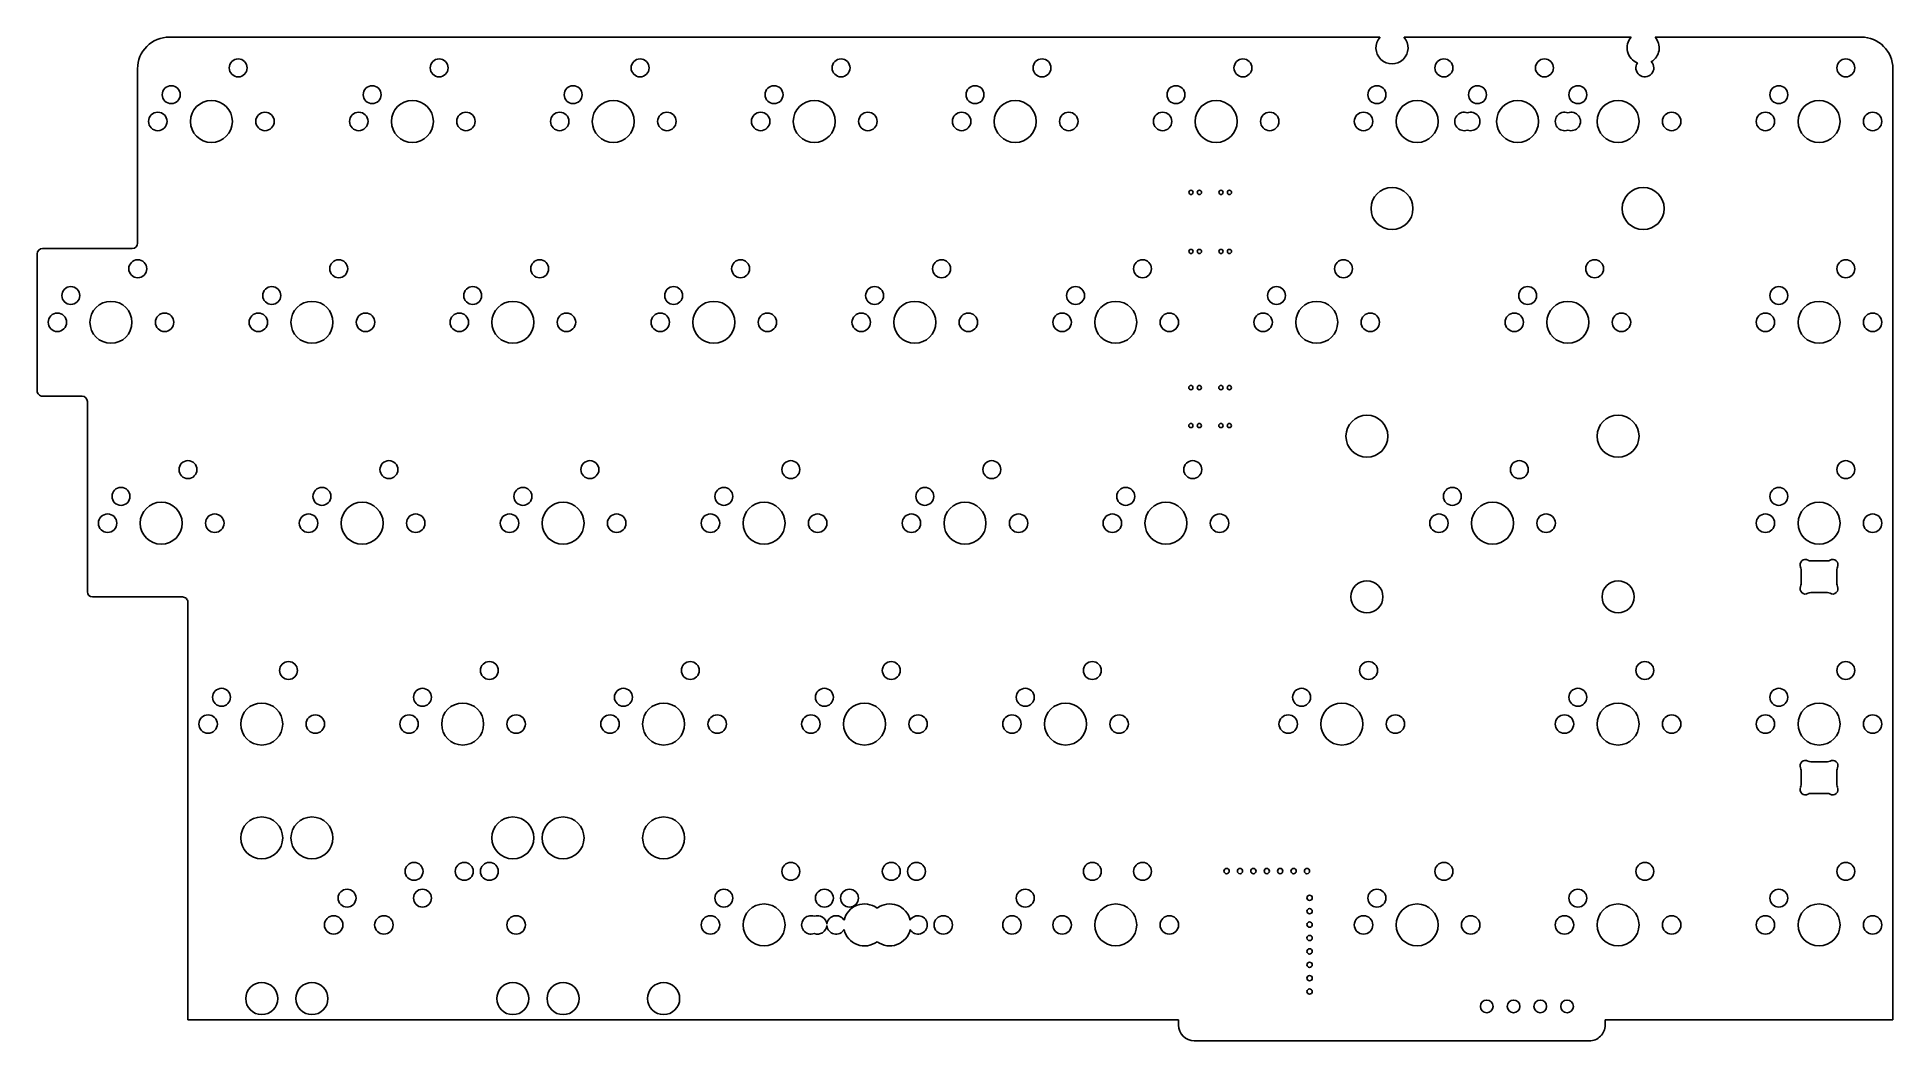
# Model space of a CAD drawing. Extents: x -88 to 88, y -49 to 46.
import ezdxf

# ---------------------------------------------------------------- set-up
doc = ezdxf.new("R2010")
doc.units = 0
doc.header["$MEASUREMENT"] = 0
doc.layers.add('VISIBLE', color=7, linetype='CONTINUOUS')

msp = doc.modelspace()

# ---------------------------------------------------------------- linework, layer by layer
at = {"layer": 'VISIBLE'}
for p, q in [((-75.44, 46.1), (39.34, 46.1)), ((41.62, 46.1), (63.16, 46.1)), ((65.43, 46.1), (84.96, 46.1)), ((-78.44, 26.55), (-78.44, 43.1)), ((87.96, 43.1), (87.96, -47.11)), ((-87.96, 12.55), (-87.96, 25.55)), ((-87.46, 26.05), (-78.94, 26.05)), ((-83.7, 12.05), (-87.46, 12.05)), ((-83.2, -6.5), (-83.2, 11.55)), ((79.26, -5.78), (79.26, -4.38)), ((80.17, -3.58), (81.76, -3.58)), ((82.66, -4.38), (82.66, -5.78)), ((-74.17, -7), (-82.7, -7)), ((81.76, -6.58), (80.17, -6.58)), ((-73.67, -47.11), (-73.67, -7.5)), ((80.17, -22.63), (81.76, -22.63)), ((79.26, -24.83), (79.26, -23.43)), ((82.66, -23.43), (82.66, -24.83)), ((81.76, -25.63), (80.17, -25.63)), ((-73.67, -47.11), (20.24, -47.11)), ((20.24, -47.11), (20.24, -47.6)), ((60.68, -47.11), (60.68, -47.6)), ((60.68, -47.11), (87.96, -47.11)), ((59.18, -49.1), (21.74, -49.1))]:
    msp.add_line(p, q, dxfattribs=at)
for centre, radius in [((-68.9, 43.18), 0.85), ((-49.85, 43.18), 0.85), ((-30.8, 43.18), 0.85), ((-11.75, 43.18), 0.85), ((7.3, 43.18), 0.85), ((26.35, 43.18), 0.85), ((45.4, 43.18), 0.85), ((54.93, 43.18), 0.85), ((83.5, 43.18), 0.85), ((-75.25, 40.64), 0.85), ((-56.2, 40.64), 0.85), ((-37.15, 40.64), 0.85), ((-18.1, 40.64), 0.85), ((0.95, 40.64), 0.85), ((20, 40.64), 0.85), ((39.05, 40.64), 0.85), ((48.58, 40.64), 0.85), ((58.1, 40.64), 0.85), ((77.15, 40.64), 0.85), ((-76.52, 38.1), 0.875), ((-71.44, 38.1), 1.99), ((-66.36, 38.1), 0.875), ((-57.47, 38.1), 0.875), ((-52.39, 38.1), 1.99), ((-47.31, 38.1), 0.875), ((-38.42, 38.1), 0.875), ((-33.34, 38.1), 1.99), ((-28.26, 38.1), 0.875), ((-19.37, 38.1), 0.875), ((-14.29, 38.1), 1.99), ((-9.21, 38.1), 0.875), ((-0.32, 38.1), 0.875), ((4.76, 38.1), 1.99), ((9.84, 38.1), 0.875), ((18.73, 38.1), 0.875), ((23.81, 38.1), 1.99), ((28.89, 38.1), 0.875), ((37.78, 38.1), 0.875), ((42.86, 38.1), 1.99), ((52.39, 38.1), 1.99), ((61.91, 38.1), 1.99), ((66.99, 38.1), 0.875), ((75.88, 38.1), 0.875), ((80.96, 38.1), 1.99), ((86.04, 38.1), 0.875), ((40.48, 29.84), 1.99), ((64.29, 29.84), 1.99), ((21.42, 31.37), 0.2), ((22.22, 31.37), 0.2), ((24.27, 31.37), 0.2), ((25.07, 31.37), 0.2), ((-78.42, 24.13), 0.85), ((-59.37, 24.13), 0.85), ((-40.32, 24.13), 0.85), ((-21.27, 24.13), 0.85), ((-2.22, 24.13), 0.85), ((16.83, 24.13), 0.85), ((21.42, 25.77), 0.2), ((22.22, 25.77), 0.2), ((24.27, 25.77), 0.2), ((25.07, 25.77), 0.2), ((35.88, 24.13), 0.85), ((59.69, 24.13), 0.85), ((83.5, 24.13), 0.85), ((-84.77, 21.59), 0.85), ((-65.72, 21.59), 0.85), ((-46.67, 21.59), 0.85), ((-27.62, 21.59), 0.85), ((-8.57, 21.59), 0.85), ((10.48, 21.59), 0.85), ((29.53, 21.59), 0.85), ((53.34, 21.59), 0.85), ((77.15, 21.59), 0.85), ((-86.04, 19.05), 0.875), ((-80.96, 19.05), 1.99), ((-75.88, 19.05), 0.875), ((-66.99, 19.05), 0.875), ((-61.91, 19.05), 1.99), ((-56.83, 19.05), 0.875), ((-47.94, 19.05), 0.875), ((-42.86, 19.05), 1.99), ((-37.78, 19.05), 0.875), ((-28.89, 19.05), 0.875), ((-23.81, 19.05), 1.99), ((-18.73, 19.05), 0.875), ((-9.84, 19.05), 0.875), ((-4.76, 19.05), 1.99), ((0.32, 19.05), 0.875), ((9.21, 19.05), 0.875), ((14.29, 19.05), 1.99), ((19.37, 19.05), 0.875), ((28.26, 19.05), 0.875), ((33.34, 19.05), 1.99), ((38.42, 19.05), 0.875), ((52.07, 19.05), 0.875), ((57.15, 19.05), 1.99), ((62.23, 19.05), 0.875), ((75.88, 19.05), 0.875), ((80.96, 19.05), 1.99), ((86.04, 19.05), 0.875), ((21.41, 12.86), 0.2), ((22.21, 12.86), 0.2), ((24.26, 12.86), 0.2), ((25.06, 12.86), 0.2), ((21.41, 9.26), 0.2), ((22.21, 9.26), 0.2), ((24.26, 9.26), 0.2), ((25.06, 9.26), 0.2), ((38.1, 8.25), 1.99), ((61.91, 8.25), 1.99), ((-73.66, 5.08), 0.85), ((-54.61, 5.08), 0.85), ((-35.56, 5.08), 0.85), ((-16.51, 5.08), 0.85), ((2.54, 5.08), 0.85), ((21.59, 5.08), 0.85), ((52.55, 5.08), 0.85), ((83.5, 5.08), 0.85), ((-80.01, 2.54), 0.85), ((-76.2, 0), 1.99), ((-60.96, 2.54), 0.85), ((-57.15, 0), 1.99), ((-41.91, 2.54), 0.85), ((-38.1, 0), 1.99), ((-22.86, 2.54), 0.85), ((-19.05, 0), 1.99), ((-3.81, 2.54), 0.85), ((0, 0), 1.99), ((15.24, 2.54), 0.85), ((19.05, 0), 1.99), ((46.2, 2.54), 0.85), ((50.01, 0), 1.99), ((77.15, 2.54), 0.85), ((80.96, 0), 1.99), ((-81.28, 0), 0.875), ((-71.12, 0), 0.875), ((-62.23, 0), 0.875), ((-52.07, 0), 0.875), ((-43.18, 0), 0.875), ((-33.02, 0), 0.875), ((-24.13, 0), 0.875), ((-13.97, 0), 0.875), ((-5.08, 0), 0.875), ((5.08, 0), 0.875), ((13.97, 0), 0.875), ((24.13, 0), 0.875), ((44.93, 0), 0.875), ((55.09, 0), 0.875), ((75.88, 0), 0.875), ((86.04, 0), 0.875), ((38.1, -6.99), 1.52), ((61.91, -6.99), 1.52), ((-64.13, -13.97), 0.85), ((-45.09, -13.97), 0.85), ((-26.04, -13.97), 0.85), ((-6.99, -13.97), 0.85), ((12.07, -13.97), 0.85), ((38.26, -13.97), 0.85), ((64.45, -13.97), 0.85), ((83.5, -13.97), 0.85), ((-70.48, -16.51), 0.85), ((-51.43, -16.51), 0.85), ((-32.38, -16.51), 0.85), ((-13.33, -16.51), 0.85), ((5.71, -16.51), 0.85), ((31.91, -16.51), 0.85), ((58.1, -16.51), 0.85), ((77.15, -16.51), 0.85), ((-66.67, -19.05), 1.99), ((-47.62, -19.05), 1.99), ((-28.57, -19.05), 1.99), ((-9.53, -19.05), 1.99), ((9.53, -19.05), 1.99), ((35.72, -19.05), 1.99), ((61.91, -19.05), 1.99), ((80.96, -19.05), 1.99), ((-71.75, -19.05), 0.875), ((-61.59, -19.05), 0.875), ((-52.7, -19.05), 0.875), ((-42.55, -19.05), 0.875), ((-33.65, -19.05), 0.875), ((-23.49, -19.05), 0.875), ((-14.61, -19.05), 0.875), ((-4.45, -19.05), 0.875), ((4.45, -19.05), 0.875), ((14.61, -19.05), 0.875), ((30.64, -19.05), 0.875), ((40.8, -19.05), 0.875), ((56.83, -19.05), 0.875), ((66.99, -19.05), 0.875), ((75.88, -19.05), 0.875), ((86.04, -19.05), 0.875), ((-66.67, -29.85), 1.99), ((-61.91, -29.85), 1.99), ((-42.86, -29.85), 1.99), ((-38.1, -29.85), 1.99), ((-28.57, -29.85), 1.99), ((-52.23, -33.02), 0.85), ((-47.47, -33.02), 0.85), ((-45.09, -33.02), 0.85), ((-16.51, -33.02), 0.85), ((-6.99, -33.02), 0.85), ((-4.6, -33.02), 0.85), ((12.07, -33.02), 0.85), ((16.83, -33.02), 0.85), ((24.8, -32.99), 0.25), ((26.07, -32.99), 0.25), ((27.34, -32.99), 0.25), ((28.61, -32.99), 0.25), ((29.88, -32.99), 0.25), ((31.15, -32.99), 0.25), ((32.42, -32.99), 0.25), ((45.4, -33.02), 0.85), ((64.45, -33.02), 0.85), ((83.5, -33.02), 0.85), ((-58.58, -35.56), 0.85), ((-51.43, -35.56), 0.85), ((-22.86, -35.56), 0.85), ((-13.33, -35.56), 0.85), ((-10.95, -35.56), 0.85), ((5.71, -35.56), 0.85), ((39.05, -35.56), 0.85), ((58.1, -35.56), 0.85), ((77.15, -35.56), 0.85), ((-19.05, -38.1), 1.99), ((14.29, -38.1), 1.99), ((32.67, -35.53), 0.25), ((32.67, -36.8), 0.25), ((42.86, -38.1), 1.99), ((61.91, -38.1), 1.99), ((80.96, -38.1), 1.99), ((-59.85, -38.1), 0.875), ((-55.09, -38.1), 0.875), ((-42.55, -38.1), 0.875), ((-24.13, -38.1), 0.875), ((-2.06, -38.1), 0.875), ((4.45, -38.1), 0.875), ((9.21, -38.1), 0.875), ((19.37, -38.1), 0.875), ((32.67, -38.07), 0.25), ((37.78, -38.1), 0.875), ((47.94, -38.1), 0.875), ((56.83, -38.1), 0.875), ((66.99, -38.1), 0.875), ((75.88, -38.1), 0.875), ((86.04, -38.1), 0.875), ((32.67, -39.34), 0.25), ((32.67, -40.61), 0.25), ((32.67, -41.88), 0.25), ((-66.67, -45.09), 1.52), ((-61.91, -45.09), 1.52), ((-42.86, -45.09), 1.52), ((-38.1, -45.09), 1.52), ((-28.57, -45.09), 1.52), ((32.67, -43.15), 0.25), ((32.67, -44.42), 0.25), ((49.46, -45.83), 0.6), ((52, -45.83), 0.6), ((54.54, -45.83), 0.6), ((57.08, -45.83), 0.6)]:
    msp.add_circle(centre, radius, dxfattribs=at)
for centre, radius, start, end in [((-75.44, 43.1), 3, 89.9998, 180), ((40.48, 45.08), 1.52, 138.2472, 41.7531), ((64.29, 45.08), 1.52, 138.2435, 249.1572), ((64.29, 45.08), 1.52, 300.3701, 41.7568), ((84.96, 43.1), 3, 0.0004, 90.0002), ((64.45, 43.18), 0.85, 145.5584, 43.9689), ((47.31, 38.1), 0.875, 68.7242, 291.2758), ((47.94, 38.1), 0.875, 248.7242, 111.2758), ((56.83, 38.1), 0.875, 68.7242, 291.2758), ((57.47, 38.1), 0.875, 248.7242, 111.2758), ((-78.94, 26.55), 0.5, 270.003, 0.0004), ((-87.46, 25.55), 0.5, 90.0025, 179.9993), ((-87.46, 12.55), 0.5, 179.9988, 270.0002), ((-83.7, 11.55), 0.5, 0.0008, 90.0001), ((79.66, -3.94), 0.5, 59.7025, 205.6909), ((80.17, -3.08), 0.5, 239.703, 270.0002), ((81.76, -3.08), 0.5, 269.9993, 300.2975), ((82.26, -3.94), 0.5, 334.2787, 120.2981), ((78.76, -4.38), 0.5, 0.0004, 25.6909), ((83.16, -4.38), 0.5, 154.2787, 180.0004), ((-82.7, -6.5), 0.5, 180.0003, 270.0002), ((-74.17, -7.5), 0.5, 359.9998, 90.0002), ((79.66, -6.22), 0.5, 154.3212, 300.3271), ((78.76, -5.78), 0.5, 334.3212, 0.0004), ((80.17, -7.08), 0.5, 90.0002, 120.3271), ((81.76, -7.08), 0.5, 59.7022, 90.0005), ((82.26, -6.22), 0.5, 239.7016, 25.7205), ((83.16, -5.78), 0.5, 180.0004, 205.7205), ((79.66, -22.99), 0.5, 59.7025, 205.707), ((80.17, -22.13), 0.5, 239.703, 270.0002), ((81.76, -22.13), 0.5, 269.9993, 300.2975), ((82.26, -22.99), 0.5, 334.2944, 120.2981), ((78.76, -23.43), 0.5, 0.0007, 25.707), ((83.16, -23.43), 0.5, 154.2952, 180.0007), ((79.66, -25.27), 0.5, 154.3051, 300.3271), ((78.76, -24.83), 0.5, 334.3051, 0.0004), ((80.17, -26.13), 0.5, 90.0002, 120.3271), ((81.76, -26.13), 0.5, 59.7034, 90.0002), ((82.26, -25.27), 0.5, 239.7028, 25.7084), ((83.16, -24.83), 0.5, 180.0013, 205.7085), ((-9.53, -38.1), 1.99, 53.3351, 167.1672), ((-7.14, -38.1), 1.99, 12.8328, 126.6649), ((-14.61, -38.1), 0.875, 68.7241, 291.2757), ((-13.97, -38.1), 0.875, 3.7516, 111.2757), ((-13.97, -38.1), 0.875, 248.7241, 356.2485), ((-12.22, -38.1), 0.875, 30.406, 176.2485), ((-12.22, -38.1), 0.875, 183.7516, 329.594), ((-9.53, -38.1), 1.99, 192.8328, 306.6649), ((-7.14, -38.1), 1.99, 233.3351, 347.1672), ((-4.45, -38.1), 0.875, 210.406, 149.594), ((21.74, -47.6), 1.5, 180, 269.9998), ((59.18, -47.6), 1.5, 269.9998, 0)]:
    msp.add_arc(centre, radius, start, end, dxfattribs=at)

doc.saveas('drawing.dxf')
